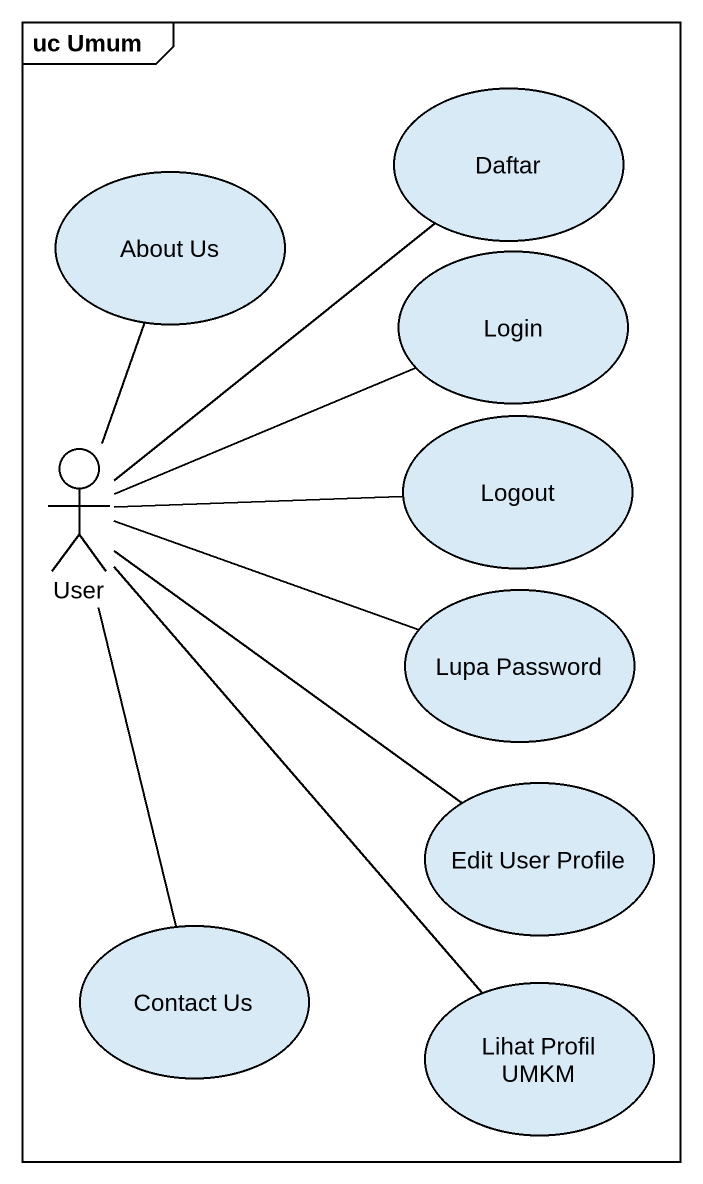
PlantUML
@startuml
mainframe uc Umum
usecase Daftar
usecase "About Us" as About_Us
usecase Login
usecase Logout
actor User
usecase "Lupa Password" as Lupa_Password
usecase "Edit User Profile" as Edit_User_Profile
usecase "Contact Us" as Contact_Us
usecase "Lihat Profil UMKM" as Lihat_Profil_UMKM
Daftar -- User
About_Us -- User
Login -left- User
Logout -left- User
Lupa_Password -left- User
Edit_User_Profile -up- User
Contact_Us -up- User
Lihat_Profil_UMKM -up- User
@enduml
